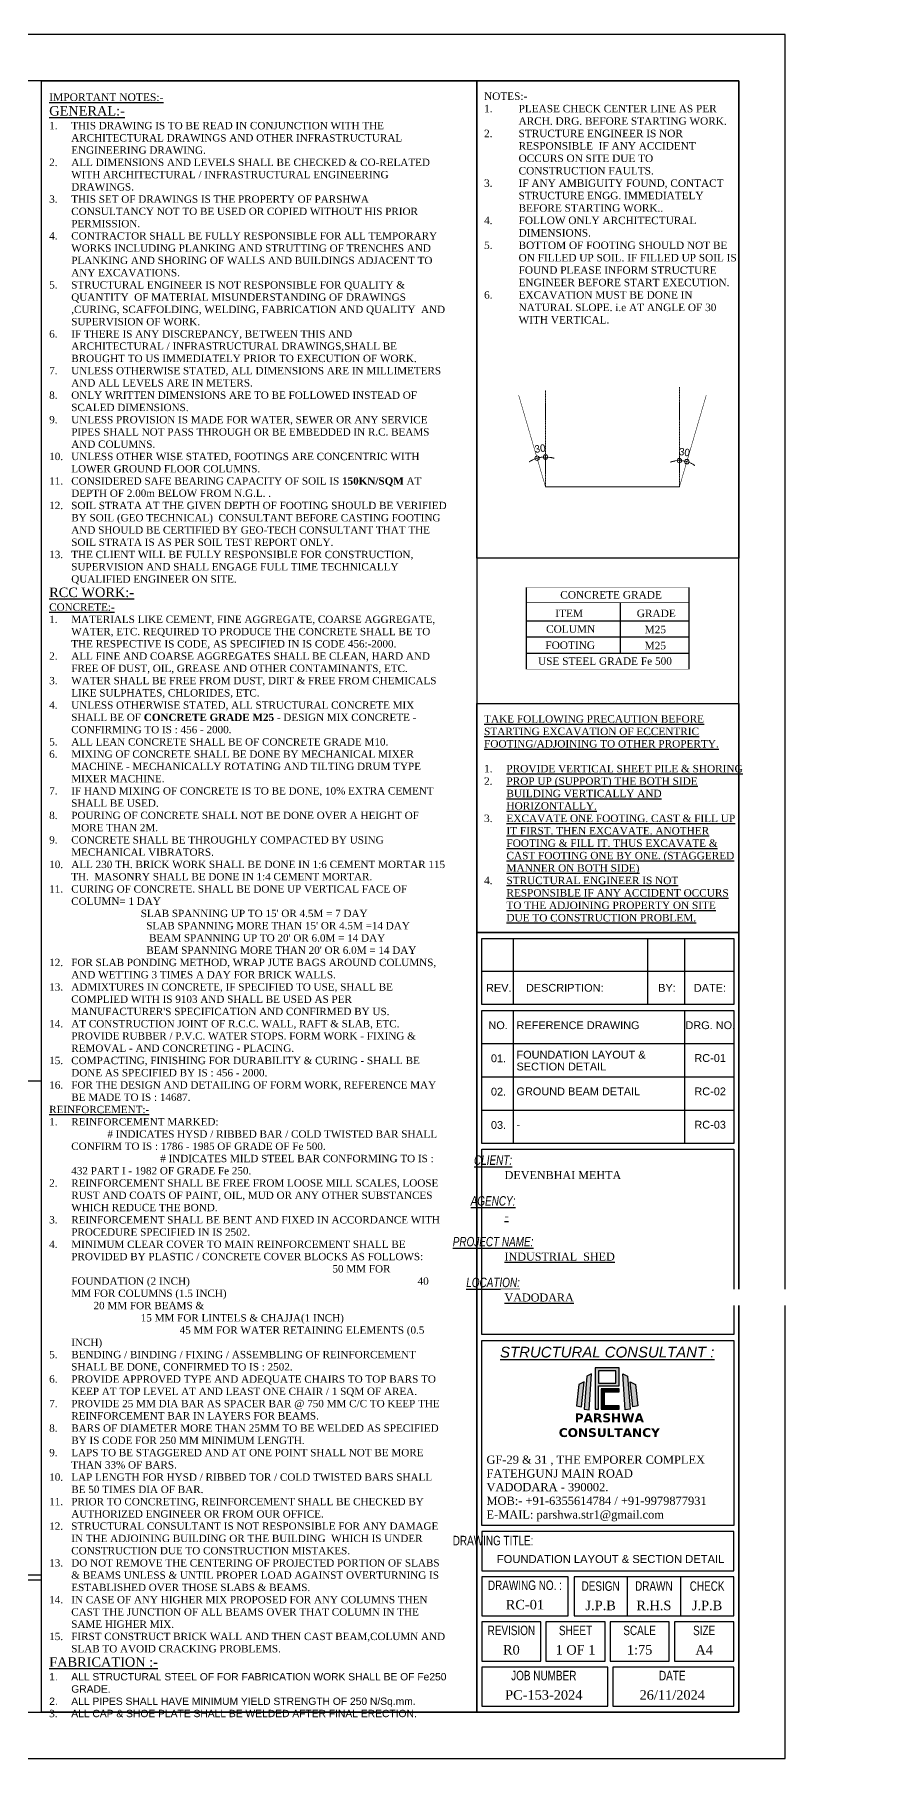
# Model space of a CAD drawing. Header units: millimetres. Extents: x 3470347 to 5996549, y -3470518 to 17149644.
# Drawn here: x 4303583 to 4337751, y 7016157 to 7085440 of the extents above; entities that cross this region are included whole.
import ezdxf

# ---------------------------------------------------------------- set-up
doc = ezdxf.new("R2010")
doc.units = ezdxf.units.MM
doc.header["$MEASUREMENT"] = 0
doc.header["$PDMODE"] = 35
doc.header["$PDSIZE"] = -5
for name, pattern in [('ACAD_ISO03W100', [30, 12, -18]), ('CENTER2', [1.125, 0.75, -0.125, 0.125, -0.125]), ('HIDDEN', [0.375, 0.25, -0.125])]:
    doc.linetypes.add(name, pattern=pattern)
doc.layers.get('0').update_dxf_attribs({"linetype": 'CONTINUOUS', "lineweight": 25})
doc.layers.get('DEFPOINTS').update_dxf_attribs({"linetype": 'CONTINUOUS', "lineweight": 25})
doc.layers.add('Grid', color=44, linetype='CONTINUOUS')
doc.layers.add('STR TEX', color=4, linetype='CONTINUOUS')
doc.layers.add('SHEET', color=7, linetype='CONTINUOUS', lineweight=15)
doc.styles.add('Aerial', font='times.ttf')
doc.styles.add('JAINIL', font='times.ttf')
doc.styles.get("Standard").update_dxf_attribs({"font": ''})
doc.styles.add('TEXT3', font='geniso.shx')
doc.styles.add('TEXT3 0.75NA', font='geniso.shx', dxfattribs={"width": 0.75})
doc.styles.get('Standard').set_extended_font_data('AR CENA')
doc.dimstyles.new('m-1', dxfattribs={"dimscale": 0, "dimtxt": 5, "dimasz": 3, "dimexe": 1.75, "dimexo": 1.75, "dimgap": 0.25, "dimtad": 1, "dimdec": 0, "dimzin": 3, "dimdsep": 46, "dimlunit": 4, "dimtxsty": 'Standard', "dimblk": 'ORIGIN', "dimcen": 3, "dimdle": 1.75, "dimclrd": 4, "dimclre": 7, "dimclrt": 7, "dimadec": 0, "dimazin": 0, "dimtfac": 1, "dimtdec": 0, "dimtofl": 0, "dimtmove": 2, "dimatfit": 3, "dimfxl": 1, "dimfrac": 1, "dimtolj": 1, "dimtzin": 0, "dimlwd": 5, "dimlwe": 5, "dimarcsym": 0})

# ---------------------------------------------------------------- blocks, each defined once
blk = doc.blocks.new('_Origin')
at = {"color": 0, "linetype": 'ByBlock', "lineweight": -2}
blk.add_line((0, 0), (-1, 0), dxfattribs=at)
blk.add_circle((0, 0), 0.5, dxfattribs=at)
blk = doc.blocks.new('*D528')
at = {"color": 4, "linetype": 'CENTER2', "lineweight": 5}
for start, end in [(114.7514, 123.2577), (90, 106.245), (72.9873, 81.4937)]:
    blk.add_arc((21.3, 0.1), 20.2, start, end, dxfattribs=at)
at = {"layer": 'DEFPOINTS', "color": 0}
for p in [(3.5, 61), (21.3, 65.4), (18.9, 20.2), (21.3, 0.1), (21.3, 0.1)]:
    blk.add_point(p, dxfattribs=at)
at = {"color": 4, "lineweight": 5, "xscale": 3, "yscale": 3, "zscale": 3}
for p, rotation in [((15.6, 19.5), 20.49819837398923), ((21.3, 20.3), 175.7468316595615)]:
    blk.add_blockref('_Origin', p, dxfattribs=dict(at, rotation=rotation))
at = {"color": 7, "lineweight": 0, "insert": (17.6, 26), "char_height": 5, "attachment_point": 5, "rotation": 8.1225}
blk.add_mtext('30', dxfattribs=at)
blk = doc.blocks.new('*D529')
at = {"color": 4, "linetype": 'CENTER2', "lineweight": 5}
for start, end in [(99.663, 109.3259), (73.755, 90), (54.4291, 64.092)]:
    blk.add_arc((111.5, 0.1), 17.8, start, end, dxfattribs=at)
at = {"layer": 'DEFPOINTS', "color": 0}
for p in [(111.5, 67.3), (129.3, 61), (113.5, 17.8), (111.5, 0.1), (111.5, 0.1)]:
    blk.add_point(p, dxfattribs=at)
at = {"color": 4, "lineweight": 5, "xscale": 3, "yscale": 3, "zscale": 3}
for p, rotation in [((111.5, 17.9), 4.831477968994831), ((116.5, 17.2), 158.9234919974293)]:
    blk.add_blockref('_Origin', p, dxfattribs=dict(at, rotation=rotation))
at = {"color": 7, "lineweight": 0, "insert": (114.9, 23.6), "char_height": 5, "attachment_point": 5, "rotation": 351.8775}
blk.add_mtext('30', dxfattribs=at)
blk = doc.blocks.new('Q')
at = {"linetype": 'Continuous', "ltscale": 0.5}
h = blk.add_hatch(color=152, dxfattribs=at)
h.dxf.hatch_style = 1
h.paths.add_polyline_path([(6.07, 15.37), (5.53, 10.52), (6.67, 10.29), (7.27, 16.02)])
h.paths.add_polyline_path([(18.9, 15.37), (19.44, 10.52), (18.3, 10.29), (17.7, 16.02)])
h = blk.add_hatch(color=10, dxfattribs=at)
h.dxf.hatch_style = 1
h.paths.add_polyline_path([(7.87, 17.31), (7.27, 9.83), (8.41, 9.62), (8.96, 17.82)])
h.paths.add_polyline_path([(17.1, 17.31), (17.7, 9.83), (16.56, 9.62), (16.01, 17.82)])
h = blk.add_hatch(color=152, dxfattribs=at)
h.dxf.hatch_style = 1
h.paths.add_polyline_path([(9.79, 19.18), (9.79, 9.76), (10.5, 9.76), (10.5, 15.05), (15.19, 15.05), (15.19, 19.18)])
h.paths.add_polyline_path([(10.5, 18.5), (10.5, 15.72), (14.45, 15.72), (14.45, 18.5)], flags=16)
h = blk.add_hatch(color=152, dxfattribs=at)
h.dxf.hatch_style = 1
h.paths.add_polyline_path([(11.15, 14.43), (11.15, 9.76), (15.19, 9.76), (15.19, 10.52), (11.87, 10.52), (11.87, 13.69), (15.19, 13.69), (15.19, 14.43)])
at = {"color": 152, "linetype": 'Continuous'}
for points in [[(6.07, 15.37), (5.53, 10.52), (6.67, 10.29), (7.27, 16.02), (6.07, 15.37)], [(9.79, 19.18), (9.79, 9.76), (10.5, 9.76), (10.5, 15.05), (15.19, 15.05), (15.19, 19.18), (9.79, 19.18)], [(10.5, 18.5), (10.5, 15.72), (14.45, 15.72), (14.45, 18.5), (10.5, 18.5)], [(18.9, 15.37), (19.44, 10.52), (18.3, 10.29), (17.7, 16.02), (18.9, 15.37)], [(11.15, 14.43), (11.15, 9.76), (15.19, 9.76), (15.19, 10.52), (11.87, 10.52), (11.87, 13.69), (15.19, 13.69), (15.19, 14.43), (11.15, 14.43)]]:
    blk.add_lwpolyline(points, dxfattribs=at)
at = {"color": 10, "linetype": 'Continuous'}
for points in [[(7.87, 17.31), (7.27, 9.83), (8.41, 9.62), (8.96, 17.82), (7.87, 17.31)], [(17.1, 17.31), (17.7, 9.83), (16.56, 9.62), (16.01, 17.82), (17.1, 17.31)]]:
    blk.add_lwpolyline(points, dxfattribs=at)
at = {"linetype": 'Continuous', "insert": (1.32, 8.82), "char_height": 2, "attachment_point": 1}
blk.add_mtext_dynamic_manual_height_columns('\\pxqc;{\\fVerdana|b1|i0|c0|p34;\\C152;PARSHWA\\PCONSULTANCY }', width=23.282, gutter_width=1, heights=[6.3], dxfattribs=at)
blk = doc.blocks.new('Z$W@#24862')
at = {"linetype": 'HIDDEN', "lineweight": 0, "ltscale": 0.5}
for p, q in [((21.3, 65.4), (21.3, 0.1)), ((111.5, 0.1), (111.5, 67.3))]:
    blk.add_line(p, q, dxfattribs=at)
at = {"linetype": 'Continuous', "lineweight": 0}
blk.add_line((21.3, 0.1), (111.5, 0.1), dxfattribs=at)
for points in [[(21.3, 0.1, 0.338, 0.338, 0), (3.2, 62, 0.338, 0.338, 0)], [(111.5, 0.1, 0.338, 0.338, 0), (129.6, 62, 0.338, 0.338, 0)]]:
    blk.add_lwpolyline(points, format="xyseb", dxfattribs=at)
at = {"linetype": 'CENTER2', "lineweight": 0}
for base, line1, line2, picture, middle in [((18.9, 20.2), ((21.3, 0.1), (3.5, 61)), ((21.3, 65.4), (21.3, 0.1)), '*D528', (17.6, 26)), ((113.5, 17.8), ((111.5, 0.1), (111.5, 67.3)), ((111.5, 0.1), (129.3, 61)), '*D529', (114.9, 23.6))]:
    dim = blk.add_angular_dim_2l(base=base, line1=line1, line2=line2, text='30', dimstyle='m-1', override={"dimscale": 1, "dimfrac": 0}, dxfattribs=at)
    dim.commit()
    dim.dimension.update_dxf_attribs({"geometry": picture, "text_midpoint": middle})

msp = doc.modelspace()

# ---------------------------------------------------------------- linework, layer by layer
at = {"lineweight": 25}
for p, q in [((4322800.11, 7049114.55, 0), (4322800.11, 7046455.49, 0)), ((4328200.24, 7049114.55, 0), (4328200.24, 7046455.49, 0)), ((4329677.16, 7049114.55, 0), (4329677.16, 7046455.49, 0)), ((4321542.82, 7047794.98, 0), (4331658.54, 7047794.98, 0)), ((4322800.11, 7046216.34, 0), (4322800.11, 7040878.3, 0)), ((4329677.16, 7046216.34, 0), (4329677.16, 7040878.3, 0)), ((4321542.82, 7044896.76, 0), (4331658.54, 7044896.76, 0)), ((4321542.82, 7043557.28, 0), (4331658.54, 7043557.28, 0)), ((4321542.82, 7042217.79, 0), (4331658.54, 7042217.79, 0)), ((4237605.03, 7023540, 0), (4303859.35, 7023540, 0)), ((4237605.03, 7023333.53, 0), (4303859.35, 7023333.53, 0)), ((4327382.6, 7023463.63, 0), (4327382.6, 7021888.15, 0)), ((4329520.57, 7023463.63, 0), (4329520.57, 7021888.15, 0))]:
    msp.add_line(p, q, dxfattribs=at)
at = {"color": 192, "lineweight": 25, "elevation": 0}
msp.add_lwpolyline([(4235738.64, 7016156.84), (4333724.36, 7016156.84), (4333724.36, 7085439.75), (4235738.64, 7085439.75)], close=True, dxfattribs=at)
at = {"lineweight": 25, "elevation": 0}
for points in [[(4321343.39, 7018019.74), (4303859.35, 7018019.74), (4303859.35, 7083576.85), (4321343.39, 7083576.85)], [(4331857.97, 7064393.74), (4321343.39, 7064393.74), (4321343.39, 7083576.85), (4331857.97, 7083576.85)], [(4321343.39, 7058550.13), (4331857.97, 7058550.13), (4331857.97, 7064393.74), (4321343.39, 7064393.74)], [(4331857.97, 7049353.71), (4321343.39, 7049353.71), (4321343.39, 7058550.13), (4331857.97, 7058550.13)], [(4321343.39, 7049353.71), (4331857.97, 7049353.71), (4331857.97, 7018019.74), (4321343.39, 7018019.74)], [(4321542.82, 7049114.55), (4331658.54, 7049114.55), (4331658.54, 7046455.49), (4321542.82, 7046455.49)], [(4321542.82, 7046216.34), (4331658.54, 7046216.34), (4331658.54, 7040878.3), (4321542.82, 7040878.3)], [(4287658.14, 7023540), (4303859.35, 7023540), (4303859.35, 7043376.44), (4287658.14, 7043376.44)], [(4331658.54, 7033197.86), (4321542.82, 7033197.86), (4321542.82, 7040639.15), (4331658.54, 7040639.15)], [(4331658.54, 7025517.42), (4321542.82, 7025517.42), (4321542.82, 7032958.71), (4331658.54, 7032958.71)], [(4321542.82, 7023702.79), (4331658.54, 7023702.79), (4331658.54, 7025278.27), (4321542.82, 7025278.27)], [(4321542.82, 7021888.15), (4325005.47, 7021888.15), (4325005.47, 7023463.63), (4321542.82, 7023463.63)], [(4325244.63, 7021888.15), (4331658.54, 7021888.15), (4331658.54, 7023463.63), (4325244.63, 7023463.63)], [(4321542.82, 7020073.52), (4323917.88, 7020073.52), (4323917.88, 7021649), (4321542.82, 7021649)], [(4324117.31, 7020073.52), (4326492.38, 7020073.52), (4326492.38, 7021649), (4324117.31, 7021649)], [(4326691.81, 7020073.52), (4329066.88, 7020073.52), (4329066.88, 7021649), (4326691.81, 7021649)], [(4329283.47, 7020073.52), (4331658.54, 7020073.52), (4331658.54, 7021649), (4329283.47, 7021649)], [(4321542.82, 7018258.89), (4326600.68, 7018258.89), (4326600.68, 7019834.37), (4321542.82, 7019834.37)], [(4326800.11, 7018258.89), (4331658.54, 7018258.89), (4331658.54, 7019834.37), (4326800.11, 7019834.37)]]:
    msp.add_lwpolyline(points, close=True, dxfattribs=at)
at = {"layer": 'Grid', "color": 7, "linetype": 'Continuous', "lineweight": 25}
for p, q in [((4323339.05, 7059936.84, 0), (4323338.87, 7063211.85, 0)), ((4329862.48, 7059936.88, 0), (4329862.49, 7063211.85, 0)), ((4327105.61, 7060581.79, 0), (4327105.62, 7062605.85, 0))]:
    msp.add_line(p, q, dxfattribs=at)
at = {"layer": 'Grid', "color": 8, "linetype": 'Continuous', "lineweight": 25}
for p, q in [((4323339.05, 7061871.61, 0), (4329862.35, 7061871.64, 0)), ((4323339.05, 7061226.68, 0), (4329862.35, 7061226.72, 0)), ((4323339.05, 7060581.76, 0), (4329862.48, 7060581.8, 0)), ((4323339.05, 7060581.76, 0), (4329862.35, 7060581.8, 0)), ((4323339.05, 7060581.76, 0), (4329862.48, 7060581.8, 0))]:
    msp.add_line(p, q, dxfattribs=at)
at = {"layer": 'Grid', "color": 7, "linetype": 'Continuous', "lineweight": 25, "elevation": 0}
for points in [[(4323338.87, 7063211.85, 18.57, 18.57, 0), (4329862.49, 7063211.85, 0, 0, 0)], [(4323338.87, 7062605.81, 18.57, 18.57, 0), (4329862.49, 7062605.81, 0, 0, 0)], [(4323339.04, 7059936.84, 18.57, 18.57, 0), (4329862.48, 7059936.88, 0, 0, 0)]]:
    msp.add_lwpolyline(points, format="xyseb", dxfattribs=at)
at = {"layer": 'SHEET', "color": 220, "lineweight": 25, "elevation": 0}
msp.add_lwpolyline([(4237605.03, 7018019.74), (4331857.97, 7018019.74), (4331857.97, 7083576.85), (4237605.03, 7083576.85)], close=True, dxfattribs=at)

# ---------------------------------------------------------------- block references
at = {"linetype": 'ACAD_ISO03W100', "lineweight": 25, "xscale": 59.59794137809251, "yscale": 59.59794137809251, "zscale": 59.59794137809251}
msp.add_blockref('Z$W@#24862', (4322831.32, 7067249.58, 0), dxfattribs=at)
at = {"lineweight": 25, "xscale": 177.3285078141817, "yscale": 177.3285078141817, "zscale": 177.3285078141817}
msp.add_blockref('Q', (4324364.41, 7028458.91, 0), dxfattribs=at)

# ---------------------------------------------------------------- texts
at = {"lineweight": 25, "attachment_point": 2}
for s, insert, char_height, style in [('\\pxql;{\\farial|b0|i1|c0|p0;\\L\\C1;CLIENT:}', (4321994.86, 7040394.25, 0), 381.0893, 'TEXT3 0.75NA'), ('\\pxql;{\\farial|b0|i1|c0|p0;\\L\\C1;AGENCY:}', (4321994.86, 7038756.37, 0), 381.0893, 'TEXT3 0.75NA'), ('\\pxql;{\\farial|b0|i1|c0|p0;\\L\\C1;PROJECT NAME:}', (4321994.86, 7037118.5, 0), 381.0893, 'TEXT3 0.75NA'), ('\\pxql;{\\farial|b0|i1|c0|p0;\\L\\C1;LOCATION:}', (4321994.86, 7035480.62, 0), 381.0893, 'TEXT3 0.75NA'), ('\\pxqc;{\\farial|b0|i1|c0|p0;\\L\\W1;\\C1;STRUCTURAL CONSULTANT : }', (4326578.41, 7032702.61, 0), 429.7829, 'TEXT3 0.75NA'), ('\\pxql;{\\farial|b0|i0|c0|p0;\\C1;DRAWING TITLE:}', (4321994.86, 7025105.85, 0), 381.0893, 'TEXT3 0.75NA'), ('\\pxqc;{\\farial|b0|i0|c0|p0;\\C1;DRAWING NO. :}', (4323274.15, 7023310.59, 0), 381.0893, 'TEXT3 0.75NA'), ('\\pxqc;{\\farial|b0|i0|c0|p0;\\C1;DESIGN}', (4326313.61, 7023277.55, 0), 381.0893, 'TEXT3 0.75NA'), ('\\pxqc;{\\farial|b0|i0|c0|p0;\\C1;DRAWN}', (4328451.58, 7023277.55, 0), 381.0893, 'TEXT3 0.75NA'), ('\\pxqc;{\\farial|b0|i0|c0|p0;\\C1;CHECK}', (4330589.55, 7023277.55, 0), 381.0893, 'TEXT3 0.75NA'), ('\\pxqc;{\\C22;RC-01}', (4323274.15, 7022532.03, 0), 381.0893, 'JAINIL'), ('\\pxqc;{\\C22;J.P.B}', (4326313.61, 7022498.99, 0), 381.0893, 'JAINIL'), ('\\pxqc;{\\C22;R.H.S}', (4328451.58, 7022498.99, 0), 381.0893, 'JAINIL'), ('\\pxqc;{\\C22;J.P.B}', (4330589.55, 7022498.99, 0), 381.0893, 'JAINIL'), ('\\pxqc;{\\farial|b0|i0|c0|p0;\\C1;REVISION}', (4322730.35, 7021495.96, 0), 381.0893, 'TEXT3 0.75NA'), ('\\pxqc;{\\farial|b0|i0|c0|p0;\\C1;SHEET}', (4325304.85, 7021495.96, 0), 381.0893, 'TEXT3 0.75NA'), ('\\pxqc;{\\farial|b0|i0|c0|p0;\\C1;SCALE}', (4327879.34, 7021495.96, 0), 381.0893, 'TEXT3 0.75NA'), ('\\pxqc;{\\farial|b0|i0|c0|p0;\\C1;SIZE}', (4330471.01, 7021495.96, 0), 381.0893, 'TEXT3 0.75NA'), ('\\pxqc;{\\C22;R0}', (4322730.35, 7020717.4, 0), 381.0893, 'JAINIL'), ('\\pxqc;{\\C22;1 OF 1}', (4325304.85, 7020717.4, 0), 381.0893, 'JAINIL'), ('\\pxqc;{\\C22;1:75}', (4327879.34, 7020717.4, 0), 381.0893, 'JAINIL'), ('\\pxqc;{\\C22;A4}', (4330471.01, 7020717.4, 0), 381.0893, 'JAINIL'), ('\\pxqc;{\\farial|b0|i0|c0|p0;\\C1;JOB NUMBER}', (4324031.35, 7019681.33, 0), 381.0893, 'TEXT3 0.75NA'), ('\\pxqc;{\\farial|b0|i0|c0|p0;\\C1;DATE}', (4329188.92, 7019681.33, 0), 381.0893, 'TEXT3 0.75NA'), ('\\pxqc;{\\C22;PC-1\\fTimes New Roman|b0|i0|c0|p18;5\\fTimes New Roman|b0|i0|c0|p18;3-2024}', (4324031.35, 7018902.77, 0), 381.0893, 'JAINIL'), ('\\pxqc;{\\C22;26/11/2024}', (4329188.92, 7018902.77, 0), 381.0893, 'JAINIL')]:
    msp.add_mtext(s, dxfattribs=dict(at, insert=insert, char_height=char_height, style=style))
at = {"lineweight": 25, "attachment_point": 1, "style": 'TEXT3'}
for s, insert, char_height, width in [('{\\ftimes new roman|b0|i0|c0|p0;DEVENBHAI MEHTA}', (4322459.36, 7039763.19, 0), 321.6191, 87886.2975), ('{\\ftimes new roman|b0|i0|c0|p0;\\L-}', (4322459.36, 7038125.32, 0), 321.6191, 87886.2975), ('{\\ftimes new roman|b0|i0|c0|p0;\\LINDUSTRIAL  SHED}', (4322455, 7036487.23, 0), 321.6191, 87886.2975), ('{\\ftimes new roman|b0|i0|c0|p0;GF-29 & 31 , THE EMPORER COMPLEX\\PFATEHGUNJ MAIN ROAD\\PVADODARA - 390002.\\PMOB:- +91-6355614784 / +91-9979877931\\PE-MAIL: parshwa.str1@gmail.com}', (4321730.46, 7028331.11, 0), 330.4294, 90293.8239), ('\\pxql;{\\farial|b0|i0|c0|p0;\\C22;FOUNDATION LAYOUT & SECTION DETAIL}', (4322145.84, 7024333.85, 0), 321.6191, 87886.2975)]:
    msp.add_mtext(s, dxfattribs=dict(at, insert=insert, char_height=char_height, width=width))
at = {"layer": 'Grid', "color": 4, "linetype": 'Continuous', "lineweight": 25, "style": 'JAINIL'}
for s, height, p in [('CONCRETE GRADE', 300.9632, (4324693.55, 7062771.5, 0)), ('ITEM', 300.963, (4324496.98, 7062026.55, 0)), ('GRADE', 300.963, (4327765.02, 7062026.55, 0)), ('USE STEEL GRADE Fe 500', 300.9632, (4323798.78, 7060107.56, 0))]:
    msp.add_text(s, height=height, dxfattribs=at).set_placement(p)
at = {"layer": 'Grid', "color": 7, "linetype": 'Continuous', "lineweight": 25, "style": 'JAINIL'}
for s, p in [('COLUMN', (4324123.96, 7061397.56, 0)), ('M25', (4328080.27, 7061377.03, 0)), ('FOOTING', (4324093.45, 7060747.39, 0)), ('M25', (4328080.27, 7060732.11, 0))]:
    msp.add_text(s, height=300.963, dxfattribs=at).set_placement(p)
at = {"layer": 'Grid', "color": 7, "lineweight": 25, "attachment_point": 1, "style": 'Aerial'}
for s, width, gutter_width, heights, insert, char_height in [("{\\H1.035928x;\\L\\C71;IMPORTANT NOTES:-\\P\\H1.245572x;\\C4;GENERAL:-}\\P\\pxi-3,l3,t3;1.^ITHIS DRAWING IS TO BE READ IN CONJUNCTION WITH THE ARCHITECTURAL DRAWINGS AND OTHER INFRASTRUCTURAL ENGINEERING DRAWING.\\P2.^IALL DIMENSIONS AND LEVELS SHALL BE CHECKED & CO-RELATED WITH ARCHITECTURAL / INFRASTRUCTURAL ENGINEERING DRAWINGS.\\P3.^I{\\C0;THIS SET OF DRAWINGS IS THE PROPERTY OF PARSHWA CONSULTANCY NOT TO BE USED OR COPIED WITHOUT HIS PRIOR PERMISSION.\\P4.^ICONTRACTOR SHALL BE FULLY RESPONSIBLE FOR ALL TEMPORARY WORKS INCLUDING PLANKING AND STRUTTING OF TRENCHES AND PLANKING AND SHORING OF WALLS AND BUILDINGS ADJACENT TO ANY EXCAVATIONS.\\P5.^ISTRUCTURAL ENGINEER IS NOT RESPONSIBLE FOR QUALITY & QUANTITY  OF MATERIAL MISUNDERSTANDING OF DRAWINGS ,CURING, SCAFFOLDING, WELDING, FABRICATION AND QUALITY  AND SUPERVISION OF WORK.}\\P6.^IIF THERE IS ANY DISCREPANCY, BETWEEN THIS AND ARCHITECTURAL / INFRASTRUCTURAL DRAWINGS,SHALL BE BROUGHT TO US IMMEDIATELY PRIOR TO \\A1;EXECUTION OF WORK.\\P7.^IUNLESS OTHERWISE STATED, ALL DIMENSIONS ARE IN MILLIMETERS AND ALL LEVELS ARE IN METERS.\\P8.^IONLY WRITTEN DIMENSIONS ARE TO BE FOLLOWED INSTEAD OF SCALED DIMENSIONS.\\P9.^IUNLESS PROVISION IS MADE FOR WATER, SEWER OR ANY SERVICE PIPES SHALL NOT PASS THROUGH OR BE EMBEDDED IN R.C. BEAMS AND COLUMNS.\\P10.^IUNLESS OTHER WISE STATED, FOOTINGS ARE CONCENTRIC WITH LOWER GROUND FLOOR COLUMNS.\\P11.^ICONSIDERED SAFE BEARING CAPACITY OF SOIL IS \\fTimes New Roman|b1|i0|c0|p18;\\C22;150KN/SQM\\fTimes New Roman|b0|i0|c0|p18;\\C7; AT DEPTH OF 2.00m BELOW FROM N.G.L. .\\P12.^ISOIL STRATA AT THE GIVEN DEPTH OF FOOTING SHOULD BE VERIFIED BY SOIL (GEO TECHNICAL)  CONSULTANT BEFORE CASTING FOOTING AND SHOULD BE CERTIFIED BY GEO-TECH CONSULTANT THAT THE SOIL STRATA IS AS PER SOIL TEST REPORT ONLY.\\P13.^I\\C0;THE CLIENT WILL BE FULLY RESPONSIBLE FOR CONSTRUCTION, SUPERVISION AND SHALL ENGAGE FULL TIME TECHNICALLY QUALIFIED ENGINEER ON SITE.\\P\\pi0,l0,t0;\\H1.290323x;\\L\\C4;RCC WORK:-\\P\\H0.775x;CONCRETE:-\\P\\pi-3,l3,t3;\\l\\C7;1.^IMATERIALS LIKE CEMENT, FINE AGGREGATE, COARSE AGGREGATE, WATER, ETC. REQUIRED TO PRODUCE THE CONCRETE SHALL BE TO THE RESPECTIVE IS CODE, AS SPECIFIED IN IS CODE 456:-2000.\\P2.^IALL FINE AND COARSE AGGREGATES SHALL BE CLEAN, HARD AND FREE OF DUST, OIL, GREASE AND OTHER CONTAMINANTS, ETC.\\P3.^IWATER SHALL BE FREE FROM DUST, DIRT & FREE FROM CHEMICALS LIKE SULPHATES, CHLORIDES, ETC.\\P4.^IUNLESS OTHERWISE STATED, ALL STRUCTURAL CONCRETE MIX SHALL BE OF \\fTimes New Roman|b1|i0|c0|p18;\\C22;CONCRETE GRADE M25\\fTimes New Roman|b0|i0|c0|p18;\\C7; - DESIGN MIX CONCRETE - CONFIRMING TO IS : 456 - 2000.\\P5.^IALL LEAN CONCRETE SHALL BE OF CONCRETE GRADE M10.\\P6.^IMIXING OF CONCRETE SHALL BE DONE BY MECHANICAL MIXER MACHINE - MECHANICALLY ROTATING AND TILTING DRUM TYPE MIXER MACHINE.\\P7.^IIF HAND MIXING OF CONCRETE IS TO BE DONE, 10% EXTRA CEMENT SHALL BE USED.\\P8.^IPOURING OF CONCRETE SHALL NOT BE DONE OVER A HEIGHT OF MORE THAN 2M.\\P9.^ICONCRETE SHALL BE THROUGHLY COMPACTED BY USING MECHANICAL VIBRATORS.\\P\\C0;10.^IALL 230 TH. BRICK WORK SHALL BE DONE IN 1:6 CEMENT MORTAR 115 TH.  MASONRY SHALL BE DONE IN 1:4 CEMENT MORTAR.\\P11.^ICURING OF CONCRETE. SHALL BE DONE UP VERTICAL FACE OF COLUMN= 1 DAY                                                                                                                                 SLAB SPANNING UP TO 15' OR 4.5M = 7 DAY                                                        SLAB SPANNING MORE THAN 15' OR 4.5M =14 DAY                                          BEAM SPANNING UP TO 20' OR 6.0M = 14 DAY                                                  BEAM SPANNING MORE THAN 20' OR 6.0M = 14 DAY\\P12.^IFOR SLAB PONDING METHOD, WRAP JUTE BAGS AROUND COLUMNS, AND WETTING 3 TIMES A DAY FOR BRICK WALLS.\\P\\C7;13.^IADMIXTURES IN CONCRETE, IF SPECIFIED TO USE, SHALL BE COMPLIED WITH IS 9103 AND SHALL BE USED AS PER MANUFACTURER'S SPECIFICATION AND CONFIRMED BY US.\\P14.^IAT CONSTRUCTION JOINT OF R.C.C. WALL, RAFT & SLAB, ETC. PROVIDE RUBBER / P.V.C. WATER STOPS. FORM WORK - FIXING & REMOVAL - AND CONCRETING - PLACING.\\P15.^ICOMPACTING, FINISHING FOR DURABILITY & CURING - SHALL BE DONE AS SPECIFIED BY IS : 456 - 2000.\\P16.^IFOR THE DESIGN AND DETAILING OF FORM WORK, REFERENCE MAY BE MADE TO IS : 14687.\\P\\pi0,l0,t0;\\L\\C4;REINFORCEMENT:-\\P\\pi-3,l3,t3;\\l\\C7;1.^IREINFORCEMENT MARKED:                                                                                                # INDICATES HYSD / RIBBED BAR / COLD TWISTED BAR SHALL CONFIRM TO IS : 1786 - 1985 OF GRADE OF Fe 500.                                                                            # INDICATES MILD STEEL BAR CONFORMING TO IS : 432 PART I - 1982 OF GRADE Fe 250.\\P2.^IREINFORCEMENT SHALL BE FREE FROM LOOSE MILL SCALES, LOOSE RUST AND COATS OF PAINT, OIL, MUD OR ANY OTHER SUBSTANCES WHICH REDUCE THE BOND.\\P3.^I\\C0;REINFORCEMENT SHALL BE BENT AND FIXED IN ACCORDANCE WITH PROCEDURE SPECIFIED IN IS 2502.\\P\\C7;4.^IMINIMUM CLEAR COVER TO MAIN REINFORCEMENT SHALL BE PROVIDED BY PLASTIC / CONCRETE COVER BLOCKS AS FOLLOWS:                                                                                                       \\C0;50 MM FOR FOUNDATION (2 INCH)                                                                                  40 MM FOR COLUMNS (1.5 INCH)                                                                                        20 MM FOR BEAMS &                                                                                                                 15 MM FOR LINTELS & CHAJJA(1 INCH)                                                                             45 MM FOR WATER RETAINING ELEMENTS (0.5 INCH)\\P\\C7;5.^IBENDING / BINDING / FIXING / ASSEMBLING OF REINFORCEMENT SHALL BE DONE, CONFIRMED TO IS : 2502.\\P6.^IPROVIDE APPROVED TYPE AND ADEQUATE CHAIRS TO TOP BARS TO KEEP AT TOP LEVEL AT AND LEAST ONE CHAIR / 1 SQM OF AREA.\\P7.^IPROVIDE 25 MM DIA BAR AS SPACER BAR @ 750 MM C/C TO KEEP THE REINFORCEMENT BAR IN LAYERS FOR BEAMS.\\P8.^IBARS OF DIAMETER MORE THAN 25MM TO BE WELDED AS SPECIFIED BY IS CODE FOR 250 MM MINIMUM LENGTH.\\P9.^ILAPS TO BE STAGGERED AND AT ONE POINT SHALL NOT BE MORE THAN 33% OF BARS.\\P10.^ILAP LENGTH FOR HYSD / RIBBED TOR / COLD TWISTED BARS SHALL BE 50 TIMES DIA OF BAR.\\P11.^IPRIOR TO CONCRETING, REINFORCEMENT SHALL BE CHECKED BY AUTHORIZED ENGINEER OR FROM OUR OFFICE.\\P12.^ISTRUCTURAL CONSULTANT IS NOT RESPONSIBLE FOR ANY DAMAGE IN THE ADJOINING BUILDING OR THE BUILDING  WHICH IS UNDER CONSTRUCTION DUE TO CONSTRUCTION MISTAKES.\\P13.^IDO NOT REMOVE THE CENTERING OF PROJECTED PORTION OF SLABS & BEAMS UNLESS & UNTIL PROPER LOAD AGAINST OVERTURNING IS ESTABLISHED OVER THOSE SLABS & BEAMS.\\P14.^IIN CASE OF ANY HIGHER MIX PROPOSED FOR ANY COLUMNS THEN CAST THE JUNCTION OF ALL BEAMS OVER THAT COLUMN IN THE SAME HIGHER MIX.\\P15.^IFIRST CONSTRUCT BRICK WALL AND THEN CAST BEAM,COLUMN AND SLAB TO AVOID CRACKING PROBLEMS.\\P\\pi0,l0,t0;\\H1.290323x;\\L\\C4;FABRICATION :-\\P\\pi-3,l3,t3;\\fArial|b0|i0|c0|p34;\\H0.775x;\\l\\C7;1.^IALL STRUCTURAL STEEL OF FOR FABRICATION WORK SHALL BE OF Fe250 GRADE.\\P2.^IALL PIPES SHALL HAVE MINIMUM YIELD STRENGTH OF 250 N/Sq.mm.\\P\\fTimes New Roman|b0|i0|c0|p18;3.^I\\fArial|b0|i0|c0|p34;ALL CAP & SHOE PLATE SHALL BE WELDED AFTER FINAL ERECTION.", 15943.3128, 1893.49, [175090.55], (4304173.05, 7083072.07, 0), 295.41428), ('\\C71;NOTES:-\\P\\pxi-4.62963,l4.62963,t4.62963;\\C7;1.^IPLEASE CHECK CENTER LINE AS PER ARCH. DRG. BEFORE STARTING WORK.\\P2.^ISTRUCTURE ENGINEER IS NOR RESPONSIBLE  IF ANY ACCIDENT OCCURS ON SITE DUE TO CONSTRUCTION FAULTS.\\P3.^IIF ANY AMBIGUITY FOUND, CONTACT STRUCTURE ENGG. IMMEDIATELY BEFORE STARTING WORK..\\P4.^IFOLLOW ONLY ARCHITECTURAL DIMENSIONS.\\P5.^IBOTTOM OF FOOTING SHOULD NOT BE ON FILLED UP SOIL. IF FILLED UP SOIL IS FOUND PLEASE INFORM STRUCTURE ENGINEER BEFORE START EXECUTION.\\P6.^IEXCAVATION MUST BE DONE IN NATURAL SLOPE. i.e AT ANGLE OF 30 WITH VERTICAL.', 10198.6855, 1750.17, [44084.94], (4321633.35, 7083110.28, 0), 299.47841)]:
    msp.add_mtext_dynamic_manual_height_columns(s, width=width, gutter_width=gutter_width, heights=heights, dxfattribs=dict(at, insert=insert, char_height=char_height))
at = {"layer": 'Grid', "color": 7, "lineweight": 25, "insert": (4321633.35, 7058083.55, 0), "char_height": 299.47841, "width": 10198.6855, "attachment_point": 1, "style": 'Aerial'}
msp.add_mtext('{\\L\\C71;TAKE FOLLOWING PRECAUTION BEFORE\\PSTARTING EXCAVATION OF ECCENTRIC FOOTING/ADJOINING TO OTHER PROPERTY.}\\P\\P\\pxi-3,l3,t3;1.^I{\\LPROVIDE VERTICAL SHEET PILE & SHORING}\\P2.^I{\\LPROP UP (SUPPORT) THE BOTH SIDE BUILDING VERTICALLY AND HORIZONTALLY.}\\P3.^I{\\LEXCAVATE ONE FOOTING. CAST & FILL UP IT FIRST. THEN EXCAVATE. ANOTHER FOOTING & FILL IT. THUS EXCAVATE & CAST FOOTING ONE BY ONE. (STAGGERED MANNER ON BOTH SIDE)}\\P4.^I{\\LSTRUCTURAL ENGINEER IS NOT RESPONSIBLE IF ANY ACCIDENT OCCURS TO THE ADJOINING PROPERTY ON SITE DUE TO CONSTRUCTION PROBLEM. }', dxfattribs=at)
at = {"layer": 'STR TEX', "color": 6, "lineweight": 25, "char_height": 313.6215, "attachment_point": 4, "style": 'JAINIL'}
for s, insert in [('\\pxql;{\\farial|b0|i0|c0|p0;\\C31;REV.}', (4321713.22, 7047126.64, 0)), ('\\pxql;{\\farial|b0|i0|c0|p0;\\C31;DESCRIPTION:}', (4323315.53, 7047126.64, 0)), ('\\pxql;{\\farial|b0|i0|c0|p0;\\C31;BY:}', (4328625.84, 7047126.64, 0)), ('\\pxql;{\\farial|b0|i0|c0|p0;\\C31;DATE:}', (4330057.3, 7047126.64, 0)), ('\\pxql;{\\farial|b0|i0|c0|p0;\\C31;NO.}', (4321808.22, 7045623.55, 0)), ('\\pxql;{\\farial|b0|i0|c0|p0;\\C31;REFERENCE DRAWING}', (4322935.53, 7045623.55, 0)), ('\\pxql;{\\farial|b0|i0|c0|p0;\\C31;DRG. NO.}', (4329719.12, 7045623.55, 0)), ('\\pxql;{\\farial|b0|i0|c0|p0;\\C22;01.}', (4321909.14, 7044294.02, 0)), ('\\pxql;{\\farial|b0|i0|c0|p0;\\C22;SECTION DETAIL}', (4322935.53, 7043963.19, 0)), ('\\pxql;{\\farial|b0|i0|c0|p0;\\C22;FOUNDATION LAYOUT &}', (4322935.53, 7044440.28, 0)), ('\\pxql;{\\farial|b0|i0|c0|p0;\\C22;RC-01}', (4330078.01, 7044303.97, 0)), ('\\pxql;{\\farial|b0|i0|c0|p0;\\C22;02.}', (4321909.14, 7042954.53, 0)), ('\\pxql;{\\farial|b0|i0|c0|p0;\\C22;GROUND BEAM DETAIL}', (4322935.53, 7042964.49, 0)), ('\\pxql;{\\farial|b0|i0|c0|p0;\\C22;RC-02}', (4330078.01, 7042964.49, 0)), ('\\pxql;{\\farial|b0|i0|c0|p0;\\C22;03.}', (4321909.14, 7041615.05, 0)), ('\\pxql;{\\farial|b0|i0|c0|p0;\\C22;-}', (4322935.53, 7041625, 0)), ('\\pxql;{\\farial|b0|i0|c0|p0;\\C22;RC-03}', (4330078.01, 7041625, 0))]:
    msp.add_mtext(s, dxfattribs=dict(at, insert=insert))

# ---------------------------------------------------------------- next in the draw order: texts
at = {"lineweight": 25, "insert": (4322454.53, 7034844.74, 0), "char_height": 321.6191, "width": 87886.2975, "attachment_point": 1, "style": 'TEXT3', "bg_fill": 2}
msp.add_mtext('{\\ftimes new roman|b0|i0|c0|p0;\\LVADODARA}', dxfattribs=at)

doc.saveas('drawing.dxf')
